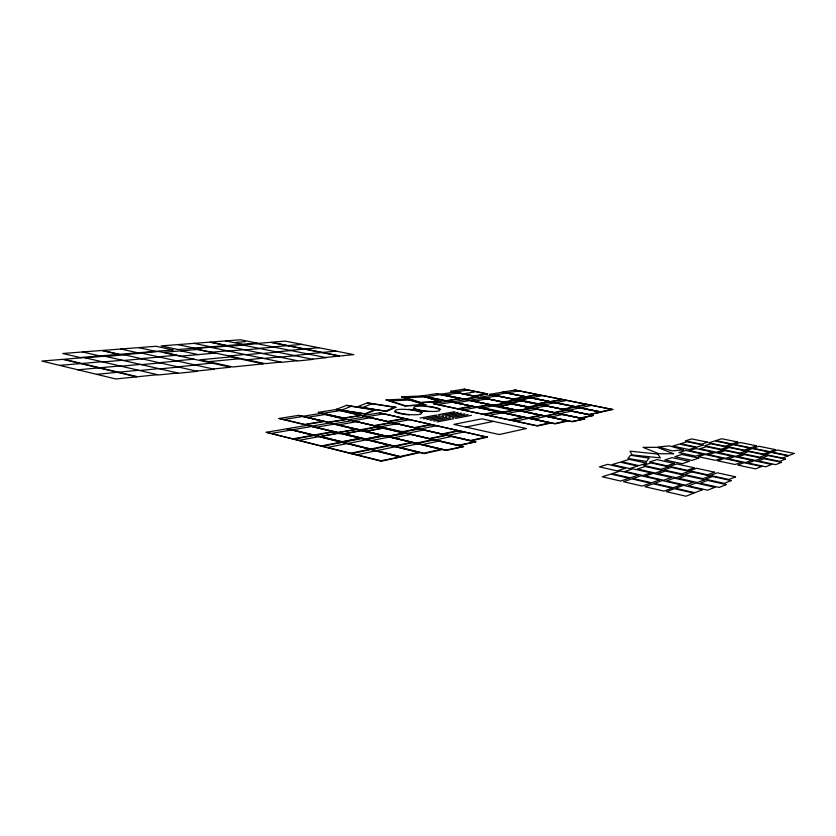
<?xml version="1.0" encoding="UTF-8"?>
<svg xmlns="http://www.w3.org/2000/svg" width="836" height="836" viewBox="0 0 836 836"><rect width="100%" height="100%" fill="white"/><g stroke="black" fill="none" stroke-linecap="round" stroke-linejoin="round"><path stroke-width="1.25" d="M419.975 402.565L440.687 401.573L422.128 395.909L401.541 396.818L419.975 402.565L440.687 401.573M404.593 405.857L425.932 404.791L407.257 398.96L386.044 399.932L404.593 405.857L425.932 404.791M386.65 411.343L395.961 407.289L367.349 402.827L357.505 406.756L386.65 411.343L357.505 406.756M385.918 410.988L394.456 407.289L395.961 407.289M336.176 409.4L365.018 413.736L374.131 409.901L375.677 409.912L365.74 414.102L336.176 409.4L346.658 405.335L375.677 409.912M362.97 407.372L371.895 403.757L394.456 407.289M341.746 410.037L351.256 406.296L374.131 409.901M461.691 446.455L352.301 420.592L333.836 423.789L445.86 450.061L463.552 446.56L446.267 450.5L330.262 422.943L311.002 426.235L337.775 432.369L357.014 429.296L442.234 449.549L424.165 453.624L307.272 425.336L266.276 432.296L381.289 461.242L419.944 452.6L307.272 425.336M583.204 418.826L483.145 397.957L469.529 400.308L571.73 421.438L584.761 418.92L572.242 421.772L465.934 399.556L451.806 401.98L476.29 406.923L490.544 404.697L568.25 420.947L555.229 423.883L448.054 401.186L433.393 403.663L537.517 426.026L551.06 422.995L448.054 401.186M458.776 445.118L475.83 441.795L459.194 445.546L348.434 419.693L366.241 416.641L474.012 441.69M476.29 406.923L554.738 423.528L566.672 420.842M337.775 432.369L423.779 453.164L440.332 449.434M580.675 417.854L593.309 415.45L581.187 418.188L479.916 397.288L493.115 395.02L591.783 415.346M512.478 410.089L493.198 406.056M487.419 437.197L471.389 440.771L362.281 415.732L379.46 412.817L487.419 437.197L379.46 412.817M612.715 409.515L589.589 414.687L489.739 394.331L514.955 390.046L612.715 409.515L514.955 390.046M470.961 440.363L485.643 437.092M433.393 403.663L537.036 425.66L549.451 422.901M266.276 432.296L380.955 460.751L401.04 456.832L287.197 428.743L314.127 435.023L332.289 431.731M400.684 456.351L418 452.495M589.077 414.363L601.345 412.054L502.551 392.157L525.948 396.672L537.099 394.655M600.823 411.74L611.241 409.421M422.682 444.553L438.764 441.105M550.705 417.039L562.398 414.531M435.974 439.799L451.45 436.507M533.556 419.045L545.709 416.464M400.444 447.521L417.237 443.947M559.963 413.58L571.291 411.166M483.469 407.853L502.885 411.96M416.516 443.09L432.651 439.673M545.093 415.868L556.839 413.381M416.871 443.519L434.49 439.778M545.563 416.203L558.385 413.475M429.892 438.377L445.431 435.128M527.892 417.854L540.108 415.293M394.226 446.016L411.082 442.484M554.425 412.441L565.805 410.058M430.268 438.795L447.229 435.232M528.352 418.188L541.676 415.387M394.561 446.455L412.963 442.589M554.895 412.765L567.32 410.152M448.514 435.211L463.437 432.076M515.697 421.083L528.331 418.428M357.181 454.774L375.521 450.907L399.044 456.717M377.172 450.562L394.738 446.863M568.668 410.204L579.651 407.895L599.851 411.96M580.644 407.686L591.271 405.439M350.848 453.185L369.251 449.36M314.127 435.023L370.912 449.016L388.541 445.358M563.213 409.097L574.248 406.808M525.948 396.672L575.252 406.599L585.932 404.384M442.913 434.239L459.267 430.843M510.441 420.205L524.297 417.331M351.141 453.655L390.464 445.463M563.683 409.41L587.384 404.467M442.537 433.842L457.511 430.739M509.991 419.86L522.688 417.227M465.788 427.05L493.512 421.375M394.038 437.75L410.403 434.48M524.611 411.594L536.566 409.201M388.05 436.329L404.467 433.09M519.135 410.445L531.142 408.083M388.364 436.747L406.286 433.194M519.574 410.769L532.678 408.177M407.759 433.215L423.518 430.091M507.264 413.486L519.678 411.019M371.592 440.551L388.677 437.155M534.235 408.271L545.814 405.972M401.855 431.846L417.676 428.753M501.757 412.315L514.224 409.88M365.572 439.088L382.71 435.734M528.843 407.163L540.474 404.885M402.189 432.233L419.453 428.858M502.175 412.639L515.781 409.974M365.854 439.517L384.57 435.838M420.738 428.847L435.932 425.858M489.227 415.408L502.122 412.869M529.272 407.477L541.979 404.979M327.837 447.396L346.459 443.738M348.142 443.404L365.99 439.903M543.306 405.042L554.54 402.837M555.564 402.628L566.432 400.496M321.714 445.86L340.388 442.244M342.081 441.91L359.982 438.44M537.987 403.955L549.273 401.771M550.297 401.573L561.217 399.462M415.262 427.896L431.919 424.667M484.075 414.551L498.214 411.803M321.944 446.309L361.883 438.555M538.426 404.258L562.659 399.545M437.218 421.898L453.791 418.711M455.599 418.366L471.473 415.325M414.928 427.51L430.174 424.563M483.678 414.217L496.636 411.709M433.759 421.125L450.374 417.958M452.182 417.613L468.097 414.593M430.321 420.351L446.967 417.206M448.786 416.871L464.722 413.862M426.882 419.578L443.571 416.464M445.389 416.119L461.367 413.141M366.231 431.157L382.867 428.042M499.176 406.275L511.371 403.997M360.692 430.174L378.907 426.799M494.233 405.47L507.609 403.004M423.465 418.815L440.185 415.722M442.014 415.377L458.034 412.409M343.617 433.779L360.964 430.571M380.37 426.83L396.389 423.862M481.651 408.062L494.316 405.721M509.145 403.098L520.974 400.904M374.925 425.869L392.471 422.661M476.666 407.236L490.544 404.697M338.016 432.776L357.014 429.296M393.746 422.65L409.201 419.818M463.447 409.87L476.593 407.466M504.286 402.315L517.244 399.942M299.424 440.258L318.307 436.789M320.01 436.476L338.11 433.152M420.059 418.052L436.82 414.969M438.639 414.635L454.7 411.688M518.571 400.005L530.045 397.894M531.079 397.706L542.188 395.668M360.42 429.777L377.099 426.694M493.836 405.167L506.083 402.9M293.676 439.193L334.17 431.846M513.785 399.232L538.53 394.738M374.632 425.493L390.705 422.556M503.889 402.011L515.76 399.848M388.103 421.354L403.6 418.554M458.044 408.71L471.243 406.327M293.488 438.764L312.413 435.337M513.377 398.95L524.904 396.86M388.395 421.72L405.324 418.658M458.41 409.034L472.81 406.421M339.249 424.751L356.115 421.793M474.378 401.102L486.803 398.918M353.753 420.623L370.014 417.801M456.696 402.774L469.592 400.548L488.997 404.603M316.478 427.217L334.066 424.165L355.175 429.192M484.681 398.051L496.73 395.961M367.516 416.631L383.201 413.945M438.336 404.488L451.712 402.189M271.888 433.33L291.001 430.049M292.725 429.746L311.065 426.6M494.431 395.083L506.125 393.077M507.18 392.889L518.498 390.945M346.982 419.348L321.285 413.35L302.527 416.349L328.235 422.138L346.982 419.348L328.464 422.514L298.494 415.387L278.963 418.481L305.004 424.792L324.316 421.522L298.494 415.387M440.614 394.268L464.231 398.981L478.244 396.943L464.576 399.274L440.614 394.268L454.502 392.042L476.75 396.849M278.963 418.481L304.816 424.395L322.497 421.417M474.096 395.867L487.712 393.923L474.451 396.159L450.803 391.279L464.283 389.148L487.712 393.923M318.297 412.357L343.648 417.969L361.706 415.314L343.878 418.324L318.297 412.357L336.354 409.494L361.706 415.314M439.088 401.385L422.128 395.909L445.912 400.716L460.437 398.626L446.246 401.019L422.128 395.909L436.549 393.631L460.437 398.626M465.506 393.505L474.2 392.074M307.794 417.279L324.932 414.51L345.205 419.244M445.337 395.031L458.023 392.983M284.282 419.432L302.13 416.579M323.48 413.266L339.97 410.622L359.971 415.21M426.903 396.692L440.06 394.582L458.912 398.521M455.463 392.032L467.763 390.057L486.238 393.829M157.523 374.695L137.658 376.733L63.985 359.25L84.185 357.589L158.621 374.946L177.807 372.981M213.222 368.99L230.579 367.213L158.725 351.486L140.97 352.938L214.288 369.23L196.356 371.069M280.959 362.051L265.221 363.66L194.213 348.57L210.369 347.253L281.993 362.27L297.25 360.703M325.371 357.495L339.311 356.073L270.467 342.321L256.077 343.502L326.385 357.703L312.037 359.177M96.631 374.329L117.353 372.323M118.587 372.208L138.557 370.275M194.558 364.841L212.03 363.148M246.913 359.773L262.765 358.236M307.533 353.9L321.599 352.531M322.435 352.447L336.082 351.13M139.622 370.515L158.913 368.645M177.566 366.826L195.614 365.081M263.779 358.445L279.151 356.951M294.063 355.509L308.536 354.098M159.958 368.885L178.601 367.067M280.154 357.16L295.056 355.708M208.613 361.675L239.211 358.759M77.915 369.805L98.721 367.903M99.965 367.788L120.018 365.949M176.312 360.786L193.879 359.177M228.98 355.958L244.938 354.495M290.04 350.368L304.22 349.061M305.077 348.988L318.829 347.724M121.063 366.189L140.438 364.412M159.185 362.688L177.336 361.016M245.941 354.704L261.417 353.283M276.444 351.904L291.032 350.566M141.462 364.642L160.209 362.918M262.399 353.492L277.416 352.102M59.649 365.384L80.517 363.576M81.771 363.472L101.898 361.727M158.443 356.826L176.114 355.29M211.424 352.228L227.476 350.838M272.891 346.898L287.176 345.665M288.033 345.592L301.9 344.38M102.922 361.957L122.38 360.264M141.221 358.634L159.457 357.045M228.458 351.047L244.039 349.688M259.17 348.372L273.863 347.097M123.383 360.494L142.214 358.853M245 349.887L260.121 348.57M85.178 357.829L104.719 356.22L178.883 373.222L197.421 371.309L123.634 354.663L141.953 353.158M211.33 347.452L227.005 346.167L298.264 360.912L313.051 359.386L242.231 344.913L257.028 343.69M105.702 356.439L124.606 354.882M227.946 346.355L243.171 345.101M235.585 342.415L245.209 341.652M386.044 399.932L390.14 400.904L409.577 400.005L424.312 404.603M401.541 396.818L405.585 397.769L424.448 396.922M532.218 398.406L529.136 398.187L519.929 399.953L537.652 403.673L547.946 401.823L546.713 401.322M523.179 401.426L520.034 401.207L510.535 403.109L528.676 406.881L539.115 404.938L537.872 404.425M513.607 404.53L510.399 404.31L500.597 406.223L501.799 406.756M502.551 392.157L601.345 412.054M516.847 409.891L520.117 410.121L529.752 408.135L528.509 407.602M489.739 394.331L593.309 415.45M225.678 340.91L242.231 344.296M450.803 391.279L478.244 396.943M479.916 397.288L584.761 418.92M367.349 402.827L371.895 403.757M193.994 343.356L210.735 346.867M346.658 405.335L351.256 406.296M177.796 344.61L194.621 348.184M180.806 350.859L198.184 354.61M138.734 347.63L155.747 351.35M120.833 349.009L137.93 352.813M362.281 415.732L475.83 441.795M82.471 351.966L99.703 355.927M348.434 419.693L463.552 446.56M287.197 428.743L401.04 456.832M579.651 407.895L575.252 406.599M464.283 389.148L467.763 390.057M465.934 399.556L469.592 400.548M436.549 393.631L440.06 394.582M336.354 409.494L339.97 410.622M405.585 397.769L420.132 402.304M321.285 413.35L324.932 414.51M390.14 400.904L404.77 405.575M330.262 422.943L334.066 424.165M375.521 450.907L370.912 449.016M407.257 398.96L409.577 400.005M365.018 413.736L365.74 414.102M340.513 433.842A2.936 0.606 5 0 0 336.417 433.612L322.487 436.173A2.978 0.617 4.9 0 0 322.989 437.082L339.615 441.178A2.999 0.627 5 0 0 343.815 441.418L357.589 438.754A2.957 0.617 5.2 0 0 356.993 437.834M369.157 431.742A2.863 0.575 5.3 0 1 368.54 430.874L381.331 428.481A2.832 0.564 5.4 0 1 385.25 428.701L401.531 432.515A2.853 0.575 5.6 0 1 402.241 433.372L389.607 435.87A2.895 0.585 5.5 0 1 385.584 435.64M382.595 426.559A2.801 0.554 5.4 0 0 383.243 427.395L399.43 431.167A2.832 0.564 5.6 0 0 403.36 431.397M394.916 424.28A2.769 0.533 5.5 0 1 398.741 424.5M414.792 428.189A2.79 0.543 5.7 0 1 415.523 429.014M409.358 414.886A14.944 2.738 5.6 0 1 394.477 411.73M408.553 409.316A14.944 2.738 5.6 0 1 422.483 412.556M428.011 411.573A14.63 2.623 5.8 0 1 413.308 408.501M426.799 406.191A14.63 2.623 5.8 0 1 440.582 409.337M648.935 458.138L646.594 461.462L627.951 458.515L630.511 455.254L648.935 458.138M726.285 484.587L719.211 487.44L700.244 483.166L707.486 480.397L726.285 484.587M781.493 462.329L775.756 464.649L758.221 460.981L764.114 458.724L781.493 462.329M731.134 480.606L724.237 483.365L705.532 479.206L712.596 476.52L731.134 480.606M771.691 464.408L765.755 466.781L748.095 463.05L754.187 460.74L771.691 464.408M714.895 487.284L707.58 490.209L688.456 485.862L695.949 483.02L714.895 487.284M785.412 459.1L779.779 461.347L762.474 457.762L768.253 455.568L785.412 459.1M693.765 493.135L685.938 496.229L666.48 491.704L674.485 488.694L693.765 493.135M702.439 489.708L694.862 492.697L675.613 488.276L683.357 485.361L702.439 489.708M788.034 455.86L782.538 458.034L765.452 454.523L771.105 452.401L788.034 455.86M794.2 453.425L788.839 455.547L771.921 452.098L777.428 450.029L794.2 453.425M735.544 476.802L728.804 479.467L710.349 475.402L717.257 472.8L735.544 476.802M761.659 466.467L755.556 468.881L737.76 465.098L744.03 462.736L761.659 466.467M704.623 479.76L697.349 482.518L678.759 478.338L686.199 475.653L704.623 479.76M761.46 458.17L755.556 460.417L738.334 456.822L744.395 454.627L761.46 458.17M692.887 482.33L685.363 485.162L666.626 480.899L674.307 478.14L692.887 482.33M765.473 454.993L759.673 457.177L742.671 453.655L748.617 451.524L765.473 454.993M710.067 475.966L702.982 478.631L684.632 474.545L691.884 471.953L710.067 475.966M751.794 460.239L745.681 462.548L728.334 458.88L734.593 456.644L751.794 460.239M714.529 472.204L707.601 474.796L689.491 470.804L696.576 468.285L714.529 472.204M741.396 462.183L735.105 464.523L717.643 460.814L724.08 458.525L741.396 462.183M672.092 488.151L664.066 491.15L644.995 486.709L653.198 483.804L672.092 488.151M680.995 484.828L673.231 487.722L654.348 483.386L662.29 480.564L680.995 484.828M769.005 451.973L763.341 454.084L746.548 450.635L752.348 448.577L769.005 451.973M775.348 449.611L769.82 451.67L753.184 448.274L758.848 446.267L775.348 449.611M683.566 475.067L676.105 477.743L657.869 473.646L665.498 471.034L683.566 475.067M741.95 454.126L735.879 456.299L718.96 452.767L725.178 450.646L741.95 454.126M671.308 477.471L663.596 480.209L645.225 476.029L653.104 473.364L671.308 477.471M745.879 450.959L739.912 453.081L723.213 449.622L729.316 447.553L745.879 450.959M689.115 471.337L681.831 473.928L663.836 469.926L671.266 467.408L689.115 471.337M731.97 456.09L725.69 458.327L708.646 454.732L715.073 452.548L731.97 456.09M650.439 483.166L642.205 486.071L623.52 481.724L631.912 478.903L650.439 483.166M659.562 479.948L651.599 482.759L633.092 478.505L641.222 475.768L659.562 479.948M749.913 448.075L744.092 450.134L727.581 446.737L733.538 444.731L749.913 448.075M756.434 445.776L750.749 447.782L734.395 444.449L740.205 442.495L756.434 445.776M694.361 467.805L687.255 470.313L669.479 466.394L676.742 463.959L694.361 467.805M721.928 458.076L715.48 460.343L698.321 456.696L704.915 454.47L721.928 458.076M689.167 461.347L682.166 463.719L664.829 459.946L671.977 457.637L689.167 461.347M698.771 458.097L691.989 460.396L674.861 456.707L681.779 454.47L698.771 458.097M662.854 470.449L655.215 473.04L637.325 469.017L645.12 466.498L662.854 470.449M722.722 450.134L716.494 452.245L699.868 448.775L706.242 446.706L722.722 450.134M650.847 472.862L642.957 475.517L624.941 471.42L632.988 468.839L650.847 472.862M668.549 466.801L661.098 469.31L643.438 465.38L651.045 462.945L668.549 466.801M712.502 452.015L706.054 454.178L689.313 450.646L695.897 448.535L712.502 452.015M727.257 447.124L721.144 449.193L704.717 445.787L710.966 443.78L727.257 447.124M629.027 478.234L620.615 481.045L602.296 476.792L610.876 474.064L629.027 478.234M638.37 475.12L630.219 477.847L612.088 473.678L620.396 471.023L638.37 475.12M730.988 444.209L725.011 446.205L708.782 442.871L714.885 440.927L730.988 444.209M737.686 441.983L731.855 443.926L715.773 440.645L721.729 438.743L737.686 441.983M674.161 463.395L666.888 465.819L649.447 461.984L656.866 459.612L674.161 463.395M702.428 453.948L695.813 456.163L678.957 452.569L685.708 450.416L702.428 453.948M637.554 466.049L629.665 468.568L612.119 464.607L620.166 462.162L637.554 466.049M646.552 463.175L638.882 465.621L621.503 461.754L629.33 459.361L646.552 463.175M695.73 447.469L689.198 449.559L672.781 446.1L679.449 444.073L695.73 447.469M703.17 445.097L696.806 447.135L680.546 443.738L687.035 441.753L703.17 445.097M625.244 468.306L617.093 470.887L599.433 466.864L607.73 464.356L625.244 468.306M707.684 442.192L701.456 444.167L685.384 440.844L691.738 438.921L707.684 442.192M526.366 428.513L499.332 434.542L453.833 424.385L481.797 418.836L526.366 428.513M380.432 436.037L367.244 438.618A2.947 0.606 5.3 0 1 363.137 438.388L346.606 434.386A2.926 0.596 5.1 0 1 346.041 433.497L359.386 431.021A2.884 0.585 5.2 0 1 363.388 431.251L379.774 435.148A2.905 0.596 5.4 0 1 380.432 436.037M136.425 376.858L115.796 378.969L41.8 361.068L62.731 359.355L136.425 376.858M263.194 363.869L232.868 366.973L199.94 359.783L230.631 356.941L263.194 363.869M353.67 354.6L340.147 355.979L271.324 342.248L285.285 341.109L353.67 354.6M683.336 449.82L672.165 450.876L658.392 446.905L669.563 445.901L683.336 449.82M214.737 353.158L181.109 356.115L163.637 352.29L197.453 349.479L214.737 353.158M118.722 354.38L80.068 357.536L62.763 353.492L101.553 350.493L118.722 354.38M173.01 349.95L119.548 354.307L102.379 350.43L156.081 346.282L173.01 349.95M226.378 345.592L178.026 349.532L161.118 345.895L209.731 342.143L226.378 345.592M256.976 343.094L227.058 345.529L210.411 342.091L240.517 339.771L256.976 343.094M673.482 453.718L658.862 453.749L643.03 447.333L657.483 447.344L673.482 453.718M657.817 454.084L629.968 451.158L632.162 454.93L660.346 457.888L657.817 454.084M401.489 413.486A13.282 2.435 5.6 0 0 421.543 413.35A13.282 2.435 5.6 0 0 401.938 409.295A13.282 2.435 5.6 0 0 401.489 413.486M419.473 410.037A13.01 2.33 5.8 0 0 439.694 410.267A13.01 2.33 5.8 0 0 421.198 406.16A13.01 2.33 5.8 0 0 419.473 410.037"/></g></svg>
